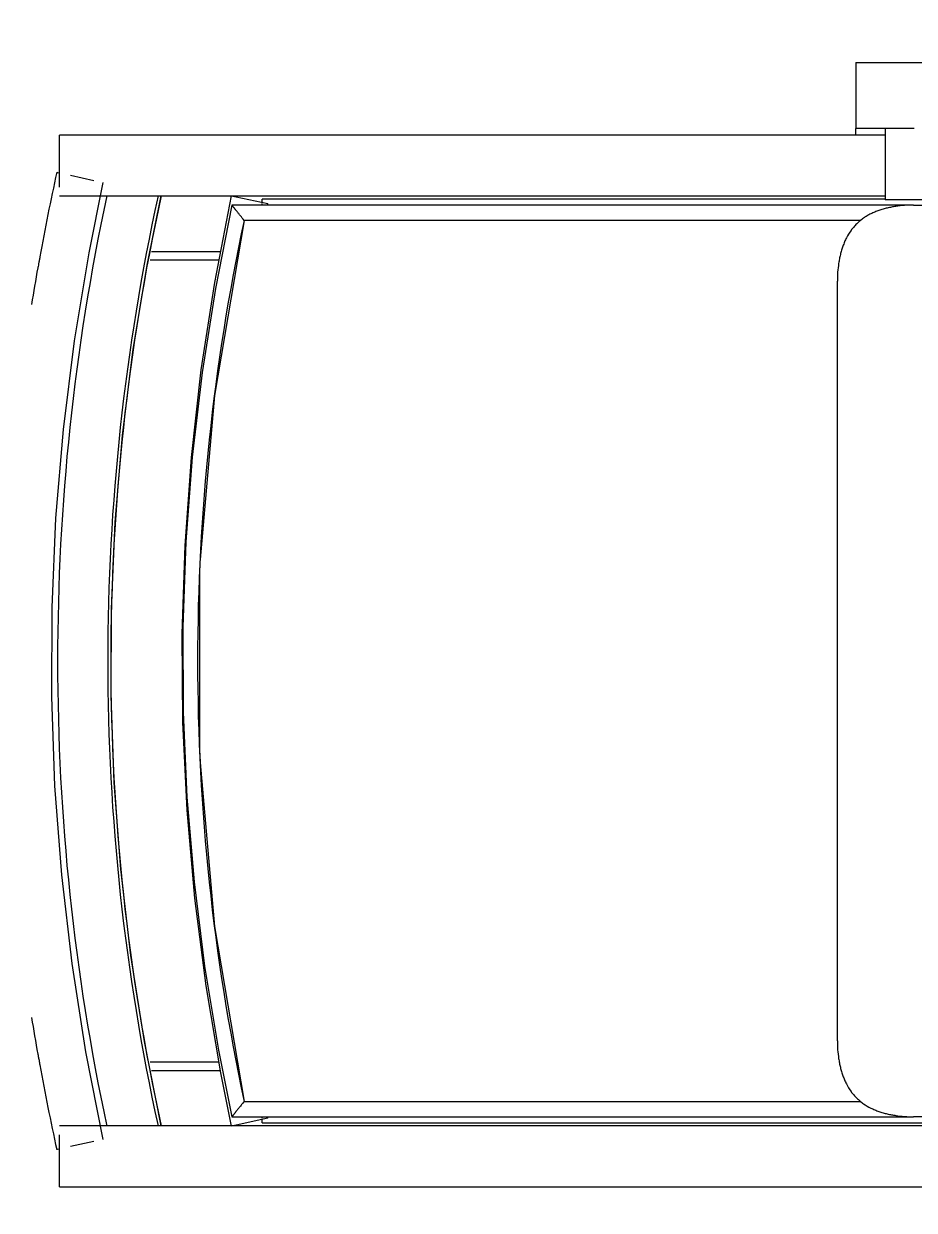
# Model space of a CAD drawing. Header units: metres. Extents: x -22 to 564, y 0 to 143.
# Drawn here: x 23.439 to 24.025, y 35.993 to 36.774 of the extents above; entities that cross this region are included whole.
import ezdxf
from ezdxf.xclip import XClip

# ---------------------------------------------------------------- set-up
doc = ezdxf.new("R2010")
doc.units = ezdxf.units.M
doc.header["$XCLIPFRAME"] = 2
doc.layers.add('XREF  PB CONJ$0$PARQUE', color=251, linetype='Continuous')
doc.layers.add('XREF PB NEURO-ONCOLOGIA$0$EQUIPO', color=8, linetype='Continuous')

# ---------------------------------------------------------------- blocks, each defined once
blk = doc.blocks.new('*U218')
for p, q in [((-2528.8, 393.81), (-2528.8, 350.43)), ((-2528.8, 393.81), (-2522.77, 393.81)), ((-2522.77, 393.81), (-2445.23, 393.81)), ((-2509.32, 346.05), (-3052.58, 346.05)), ((-3052.58, 311.82), (-3052.58, 346.05)), ((-2529, 350.43), (-2529, 346.04)), ((-2529, 350.43), (-2528.73, 350.43)), ((-2522.77, 350.43), (-2528.8, 350.43)), ((-2490.31, 350.43), (-2522.77, 350.43)), ((-2509.4, 350.43), (-2509.4, 303.5)), ((-3054.44, 321.64), (-3054.03, 321.55)), ((-3054.03, 321.55), (-3052.7, 321.26)), ((-3045.48, 319.67), (-3030.04, 316.29)), ((-3033.18, 268.72), (-3023.82, 314.92)), ((-3052.58, 306.05), (-2509.4, 306.05)), ((-2994.77, 261.58), (-2985.76, 306.05)), ((-2939.63, 306.17), (-2950.73, 249.12)), ((-2939.63, 306.17), (-2936.44, 305.48)), ((-2936.44, 305.48), (-2915.65, 301)), ((-2939.18, 300), (-2950.08, 245.07)), ((-2490.86, 300), (-2939.18, 300)), ((-2509.4, 304), (-2919.2, 304)), ((-2919.2, 301.78), (-2919.2, 304)), ((-2919.2, 300), (-2919.2, 301)), ((-2915.86, 300.01), (-2915.65, 301)), ((-2505.92, 303.5), (-2509.4, 303.5)), ((-2463.3, 303.5), (-2505.92, 303.5)), ((-2490.86, 300), (-2245.47, 300)), ((-2931.15, 290), (-2950.69, 174.82)), ((-2525.15, 290), (-2931.19, 290)), ((-2525.15, 290), (-2931.15, 290)), ((-3042.77, 210.75), (-3033.18, 268.72)), ((-2992.11, 269.58), (-2946.91, 269.58)), ((-3066.86, 258.84), (-3066.96, 258.84)), ((-3004.11, 205.15), (-2994.77, 261.58)), ((-2993.08, 264), (-2947.92, 264)), ((-2540.86, -250), (-2540.86, 250)), ((-2950.73, 249.12), (-2959.55, 191.68)), ((-2950.08, 245.07), (-2958.78, 189.76)), ((-3050.04, 152.44), (-3042.77, 210.75)), ((-3011.18, 148.39), (-3004.11, 205.15)), ((-2959.55, 191.68), (-2966.06, 133.92)), ((-2958.78, 189.76), (-2965.25, 134.14)), ((-2950.69, 174.82), (-2960.13, 66.79)), ((-3054.96, 93.89), (-3050.04, 152.44)), ((-3015.98, 91.4), (-3011.18, 148.39)), ((-2966.06, 133.92), (-2970.26, 75.96)), ((-2965.25, 134.14), (-2969.5, 78.3)), ((-3057.55, 35.19), (-3054.96, 93.89)), ((-3018.49, 34.25), (-3015.98, 91.4)), ((-2969.5, 78.3), (-2971.52, 22.34)), ((-2970.26, 75.96), (-2972.14, 17.87)), ((-2960.26, 63.86), (-2960.5, 58.41)), ((-2960.5, 58.41), (-2960.5, -58.41)), ((-3057.78, -23.57), (-3057.55, 35.19)), ((-3018.72, -22.94), (-3018.49, 34.25)), ((-2972.14, 17.87), (-2971.69, -40.25)), ((-2971.52, 22.34), (-2971.29, -33.65)), ((-3016.65, -80.1), (-3018.72, -22.94)), ((-3055.66, -82.29), (-3057.78, -23.57)), ((-2971.29, -33.65), (-2968.83, -89.6)), ((-2971.69, -40.25), (-2968.92, -98.3)), ((-2960.5, -58.41), (-2960.14, -66.53)), ((-2960.13, -66.79), (-2950.69, -174.82)), ((-3051.2, -140.88), (-3055.66, -82.29)), ((-3012.31, -137.13), (-3016.65, -80.1)), ((-2968.83, -89.6), (-2964.12, -145.39)), ((-2968.92, -98.3), (-2963.83, -156.19)), ((-3005.69, -193.94), (-3012.31, -137.13)), ((-3044.39, -199.24), (-3051.2, -140.88)), ((-2964.12, -145.39), (-2957.2, -200.96)), ((-2963.83, -156.19), (-2956.43, -213.84)), ((-2950.69, -174.82), (-2931.15, -290)), ((-2996.8, -250.44), (-3005.69, -193.94)), ((-3035.26, -257.29), (-3044.39, -199.24)), ((-2957.2, -200.96), (-2948.05, -256.2)), ((-2956.43, -213.84), (-2946.73, -271.14)), ((-3023.82, -314.92), (-3035.26, -257.29)), ((-2985.75, -306.08), (-2996.8, -250.44)), ((-2948.05, -256.2), (-2939.18, -300)), ((-3066.96, -258.84), (-3066.86, -258.84)), ((-2947.91, -264), (-2993.08, -264)), ((-2992.11, -269.58), (-2946.89, -269.58)), ((-2946.73, -271.14), (-2939.63, -306.17)), ((-2931.19, -290), (-2525.15, -290)), ((-2931.15, -290), (-2525.15, -290)), ((-2939.18, -300), (-2490.86, -300)), ((-2915.65, -301), (-2936.44, -305.48)), ((-2919.2, -301), (-2919.2, -300)), ((-2919.2, -304), (-2919.2, -301.78)), ((-2919.2, -304), (-1599.2, -304)), ((-2915.65, -301), (-2915.86, -300.01)), ((-2245.47, -300), (-2490.86, -300)), ((-2416.4, -306.05), (-3052.58, -306.05)), ((-3052.58, -346.05), (-3052.58, -311.82)), ((-2936.44, -305.48), (-2939.63, -306.17)), ((-3030.04, -316.29), (-3045.48, -319.67)), ((-3054.03, -321.55), (-3054.44, -321.64)), ((-3052.7, -321.26), (-3054.03, -321.55)), ((-3052.58, -346.05), (-1592.9, -346.05))]:
    blk.add_line(p, q)
for radius, start, end in [(1500.42, 167.62161, 169.79192), (1465, 167.93937, 192.0612), (1432, 167.65928, 192.34193), (1430, 167.64189, 192.35936), (1500.56, 170.06709, 171.00277), (1500.56, 188.99723, 189.93291), (1500.42, 190.20808, 192.37839)]:
    blk.add_arc((-1588.9, 0), radius, start, end)
blk.add_ellipse((-1571.83, 0), major_axis=(0, 1390), ratio=0.999962, start_param=1.360619, end_param=1.780973)
for points, knots in [([(-2931.19, 290), (-2932.01, 290.99), (-2933.01, 292.25), (-2934.18, 293.7), (-2934.75, 294.41), (-2935.31, 295.1), (-2935.78, 295.7), (-2936.18, 296.2), (-2936.52, 296.62), (-2936.85, 297.03), (-2937.15, 297.42), (-2937.45, 297.79), (-2937.73, 298.14), (-2937.99, 298.46), (-2938.23, 298.77), (-2938.44, 299.04), (-2938.7, 299.37), (-2939.06, 299.83), (-2939.17, 300), (-2939.18, 300)], [-1, -1, -1, -1, -0.785714, -0.732143, -0.678571, -0.625, -0.571429, -0.535714, -0.5, -0.464286, -0.428571, -0.392857, -0.357143, -0.321429, -0.285714, -0.25, -0.214286, -0.142857, 0, 0, 0, 0]), ([(-2490.86, 300), (-2494.79, 300.04), (-2499.59, 299.68), (-2505.26, 298.72), (-2508.08, 298.14), (-2510.85, 297.42), (-2513.1, 296.69), (-2514.87, 296.02), (-2516.64, 295.31), (-2518.82, 294.33), (-2521.35, 292.99), (-2523.73, 291.46), (-2525.97, 289.71), (-2528.13, 287.76), (-2530.13, 285.64), (-2532.54, 282.67), (-2534.52, 279.34), (-2536.18, 275.78), (-2537.27, 273.07), (-2538.19, 270.32), (-2538.94, 267.48), (-2539.54, 264.59), (-2540.21, 260.74), (-2540.77, 255.91), (-2540.89, 251.98), (-2540.86, 250)], [0, 0, 0, 0, 0.142857, 0.178571, 0.214286, 0.25, 0.285714, 0.303571, 0.321429, 0.357143, 0.392857, 0.428571, 0.464286, 0.5, 0.535714, 0.571429, 0.642857, 0.678571, 0.714286, 0.75, 0.785714, 0.821429, 0.857143, 0.928571, 1, 1, 1, 1]), ([(-3065.57, 265.91), (-3065.71, 265.12), (-3065.99, 263.55), (-3066.41, 261.21), (-3066.76, 259.33), (-3066.85, 258.84), (-3066.86, 258.84)], [-1, -1, -1, -1, -0.785714, -0.571429, -0.285714, 0, 0, 0, 0]), ([(-2540.86, -250), (-2540.89, -251.98), (-2540.77, -255.91), (-2540.21, -260.74), (-2539.54, -264.59), (-2538.94, -267.48), (-2538.19, -270.32), (-2537.27, -273.07), (-2536.18, -275.78), (-2534.52, -279.34), (-2532.54, -282.67), (-2530.13, -285.64), (-2528.13, -287.76), (-2525.97, -289.71), (-2522.98, -292.04), (-2519.7, -293.94), (-2516.2, -295.5), (-2513.55, -296.54), (-2510.85, -297.42), (-2508.08, -298.14), (-2505.26, -298.72), (-2499.59, -299.68), (-2494.79, -300.04), (-2490.86, -300)], [0, 0, 0, 0, 0.071429, 0.142857, 0.178571, 0.214286, 0.25, 0.285714, 0.321429, 0.357143, 0.428571, 0.464286, 0.5, 0.535714, 0.571429, 0.642857, 0.678571, 0.714286, 0.75, 0.785714, 0.821429, 0.857143, 1, 1, 1, 1]), ([(-3066.86, -258.84), (-3066.85, -258.84), (-3066.8, -259.11), (-3066.56, -260.43), (-3066.21, -262.34), (-3065.85, -264.34), (-3065.66, -265.39), (-3065.57, -265.91)], [-1, -1, -1, -1, -0.785714, -0.571429, -0.285714, -0.142857, 0, 0, 0, 0]), ([(-2931.19, -290), (-2931.74, -290.66), (-2932.54, -291.67), (-2933.6, -292.98), (-2934.37, -293.94), (-2935.12, -294.87), (-2935.84, -295.77), (-2936.41, -296.49), (-2936.85, -297.03), (-2937.2, -297.48), (-2937.59, -297.97), (-2937.93, -298.39), (-2938.17, -298.69), (-2938.39, -298.98), (-2938.64, -299.3), (-2938.88, -299.6), (-2939.11, -299.9), (-2939.17, -300), (-2939.18, -300)], [0, 0, 0, 0, 0.142857, 0.214286, 0.285714, 0.357143, 0.428571, 0.5, 0.535714, 0.571429, 0.625, 0.678571, 0.705357, 0.732143, 0.785714, 0.839286, 0.892857, 1, 1, 1, 1])]:
    blk.add_open_spline(points, degree=3, knots=knots)
blk = doc.blocks.new('XREF PB NEURO-ONCOLOGIA')
at = {"layer": 'XREF PB NEURO-ONCOLOGIA$0$EQUIPO', "xscale": 0.0009999999999940395, "yscale": 0.0009999999999940395, "zscale": 0.0009999999999940395, "rotation": 270}
blk.add_blockref('*U218', (2.88167, 18.98617), dxfattribs=at)
blk = doc.blocks.new('XREF  PB CONJ')
at = {"layer": 'XREF  PB CONJ$0$PARQUE', "true_color": 0x136734}
h = blk.add_hatch(dxfattribs=at)
h.set_pattern_fill('CROSS', color=116, scale=0.02, angle=90)
edge = h.paths.add_edge_path()
edge.add_line((3.58827, 104.60563), (1.69357, 104.36841))
edge.add_line((1.69357, 104.36841), (2.47841, 17.60831))
edge.add_line((2.47841, 17.60831), (97.731, 17.93364))
edge.add_arc((97.72474, 19.237), 1.30337, 270.27519, 363.10058)
edge.add_line((99.0262, 19.3075), (96.47621, 19.30776))
edge.add_line((96.47621, 19.30776), (96.60198, 20.22399))
edge.add_line((96.60198, 20.22399), (62.41283, 20.22399))
edge.add_arc((58.63294, 24.65353), 5.82309, 229.524665, 310.475335, ccw=False)
edge.add_line((54.85305, 20.22399), (26.25265, 20.21884))
edge.add_line((26.25265, 20.21884), (4.28368, 20.03042))
edge.add_line((4.28368, 20.03042), (4.05501, 46.6913))
edge.add_line((4.05501, 46.6913), (2.38805, 46.6912))
edge.add_line((2.38805, 46.6912), (2.38806, 54.8033))
edge.add_line((2.38806, 54.8033), (3.98543, 54.80339))
edge.add_line((3.98543, 54.80339), (3.74643, 82.66789))
edge.add_line((3.74643, 82.66789), (3.61847, 95.25564))
edge.add_line((3.61847, 95.25564), (3.58827, 104.60563))

msp = doc.modelspace()

# ---------------------------------------------------------------- block references
at = {"rotation": 90}
msp.add_blockref('XREF PB NEURO-ONCOLOGIA', (45.50103, 33.47338), dxfattribs=at)

# ---------------------------------------------------------------- next in the draw order: block references
ref = msp.add_blockref('XREF  PB CONJ', (67.8976, 28.71, 0), dxfattribs=dict(rotation=89.50849308405942))
XClip(ref).set_block_clipping_path([(-2.936402334, 82.9334608569), (21.1250270707, 82.9334608569), (21.1250270707, 49.0397586863), (26.6296707885, 49.0397586863), (26.6284018429, 17.4712422498), (-2.8531787476, 17.4341989701)])

doc.saveas('drawing.dxf')
